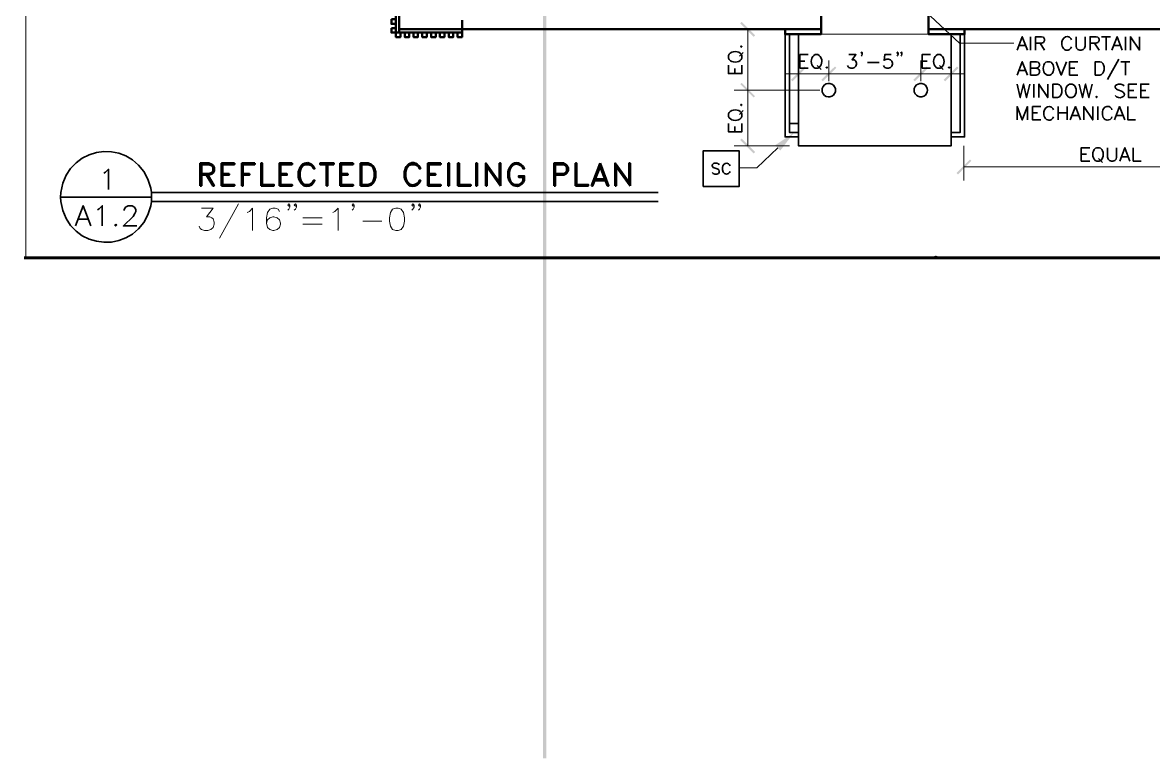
# Model space of a CAD drawing. Header units: inches. Extents: x 5 to 516, y -193 to 129.
# Drawn here: x 316.07 to 358.08, y 9.46 to 36.79 of the extents above; entities that cross this region are included whole.
import ezdxf

# ---------------------------------------------------------------- set-up
doc = ezdxf.new("R2010")
doc.units = ezdxf.units.IN
doc.header["$MEASUREMENT"] = 0
doc.layers.add('PDF9_Geometry', color=7, linetype='Continuous')
doc.layers.add('PDF9_Solid Fills', color=7, linetype='Continuous')

msp = doc.modelspace()

# ---------------------------------------------------------------- hatches: boundary and pattern name
at = {"layer": 'PDF9_Solid Fills', "transparency": 33554559}
for points in [[(335.5203268, 9.4589672), (335.5203268, 129.4589606), (335.3958824, 129.4589606), (335.3958824, 9.4589672)], [(345.7961836, 34.6094486), (346.2984036, 35.107224), (346.2450703, 35.1605573), (345.7428503, 34.6627819)], [(349.1606268, 34.6627796), (349.2139601, 34.6094463), (349.6584045, 35.1605573)], [(349.6584024, 35.1605595), (349.213958, 34.6094484), (349.7117357, 35.1072262)], [(350.3384063, 34.6094486), (350.8361819, 35.107224), (350.7828486, 35.1605573), (350.285073, 34.6627819)], [(343.2272956, 34.0050015), (343.2806311, 34.0583372), (343.2806289, 34.0583395), (342.7828512, 34.5561173), (342.7295157, 34.5027816), (342.7295178, 34.5027792)], [(342.7828512, 32.4850046), (342.7295178, 32.4316713), (342.72952, 32.431669), (343.2272978, 31.9338912), (343.2806311, 31.9827801), (343.2806289, 31.9827824)], [(350.8184048, 31.1516714), (351.3161804, 31.6538912), (351.2628471, 31.7072246), (350.7650715, 31.2050047)], [(349.9961845, 28.049449), (349.9339623, 28.049449), (349.9384067, 28.0761156), (349.9561845, 28.0983379), (349.9828511, 28.1116712), (350.0095178, 28.1116712), (350.0361845, 28.0983379), (350.0539623, 28.0761156), (350.0584067, 28.049449)]]:
    msp.add_hatch(color=256, dxfattribs=at).paths.add_polyline_path(points)

# ---------------------------------------------------------------- linework, layer by layer
at = {"layer": 'PDF9_Geometry', "lineweight": 0}
for points in [[(316.191743, 28.049449), (316.191743, 88.0494411), (316.0672985, 88.0494411)], [(349.9339648, 28.049449), (349.9384092, 28.0761156), (349.956187, 28.0983379), (349.9828537, 28.1116712), (350.0095203, 28.1116712), (350.036187, 28.0983379), (350.0539648, 28.0761156), (350.0584092, 28.049449)]]:
    msp.add_lwpolyline(points, dxfattribs=at)
at = {"layer": 'PDF9_Geometry', "lineweight": 50}
for points in [[(330.062854, 41.2094463), (330.062854, 36.5427798), (345.7295199, 36.5427798), (345.7295199, 37.6672242)], [(349.7295196, 37.2094465), (349.7295196, 36.5427798), (388.0628509, 36.5427798), (388.0628509, 37.2094465), (388.0628509, 37.165002)], [(332.3961873, 36.5427798), (332.3961873, 36.8761132)], [(345.7295199, 36.5427798), (345.7295199, 36.3561132), (344.3961866, 36.3561132), (344.3961866, 36.5427798)], [(349.7295196, 36.5427798), (349.7295196, 36.3561132), (351.0628529, 36.3561132), (351.0628529, 36.5427798)], [(322.7072924, 31.1294504), (322.9828479, 31.1294504), (323.1028479, 31.1694504), (323.1428479, 31.2094504), (323.1828479, 31.285006), (323.1828479, 31.405006), (323.1428479, 31.485006), (323.1028479, 31.525006), (322.9828479, 31.565006), (322.6672924, 31.565006), (322.6672924, 30.7294504)], [(322.7072953, 31.1694475), (322.9828508, 31.1694475), (323.1028508, 31.2094475), (323.1428508, 31.2850031), (323.1428508, 31.4050031), (323.1028508, 31.4850031), (322.9828508, 31.5250031), (322.7072953, 31.5250031), (322.7072953, 30.7294476), (322.6672953, 30.7294476)], [(323.9383984, 31.565006), (323.4583984, 31.565006), (323.4583984, 30.7294504)], [(323.9384013, 31.5650031), (323.9384013, 31.5250031), (323.4984013, 31.5250031), (323.4984013, 30.7694476)], [(324.6895239, 31.565006), (324.2139684, 31.565006), (324.2139684, 30.7294504)], [(324.6895268, 31.5650031), (324.6895268, 31.5250031), (324.2539713, 31.5250031), (324.2539713, 30.7294476), (324.2139713, 30.7294476)], [(326.0806371, 31.565006), (325.6050816, 31.565006), (325.6050816, 30.7294504)], [(326.0806219, 31.5650031), (326.0806219, 31.5250031), (325.6450664, 31.5250031), (325.6450664, 30.7694476)], [(326.796189, 30.7694495), (326.876189, 30.8494495), (326.916189, 30.9294495), (326.876189, 30.9294495), (326.836189, 30.8494495), (326.796189, 30.8094495), (326.716189, 30.7694495), (326.556189, 30.7694495), (326.4806335, 30.8094495), (326.4006335, 30.9294495), (326.3606335, 31.0494495), (326.3606335, 31.2450051), (326.4006335, 31.3650051), (326.4806335, 31.4850051), (326.556189, 31.5250051), (326.716189, 31.5250051), (326.796189, 31.4850051), (326.836189, 31.4450051), (326.876189, 31.3650051), (326.916189, 31.3650051), (326.876189, 31.4450051), (326.796189, 31.5250051)], [(327.3517359, 31.5250031), (327.3517359, 30.7294476)], [(327.3917387, 31.5250031), (327.3917387, 30.7294476), (327.3517387, 30.7294476)], [(328.3472885, 31.565006), (327.8672885, 31.565006), (327.8672885, 30.7294504)], [(328.3472914, 31.5650031), (328.3472914, 31.5250031), (327.9072914, 31.5250031), (327.9072914, 30.7694476)], [(330.2939557, 31.0494495), (330.2939557, 31.2450051), (330.3339557, 31.3650051), (330.4095113, 31.4850051), (330.4895113, 31.5250051), (330.6495113, 31.5250051), (330.7295113, 31.4850051), (330.7695113, 31.4450051), (330.8095113, 31.3650051), (330.8495113, 31.3650051), (330.8095113, 31.4450051), (330.7295113, 31.5250051)], [(331.6050646, 31.565006), (331.1250646, 31.565006), (331.1250646, 30.7294504)], [(331.6050675, 31.5650031), (331.6050675, 31.5250031), (331.1650675, 31.5250031), (331.1650675, 30.7694476)], [(333.8273033, 30.7294504), (333.8273033, 31.565006), (333.7873034, 31.565006), (333.7873034, 30.8494504), (333.2717478, 31.565006), (333.2717478, 30.7294504)], [(334.5828458, 31.4850051), (334.6228458, 31.4450051), (334.6628458, 31.3650051), (334.7028458, 31.3650051), (334.6628458, 31.4450051), (334.5828458, 31.5250051)], [(336.2495124, 31.525006), (336.1695124, 31.565006), (335.8139569, 31.565006), (335.8139569, 30.7294504)], [(335.8539598, 31.1694475), (336.1695153, 31.1694475), (336.2495153, 31.2094475), (336.2895153, 31.2850031), (336.2895153, 31.4050031), (336.2495153, 31.4850031), (336.1695153, 31.5250031), (335.8539598, 31.5250031), (335.8539598, 30.7294476), (335.8139598, 30.7294476)], [(337.5206264, 31.5650063), (337.8406263, 30.7294508), (337.8006263, 30.7294508), (337.5206264, 31.4450063), (337.2450708, 30.7294508), (337.2050708, 30.7294508)], [(337.5206264, 31.565006), (337.2050708, 30.7294504)], [(338.6361818, 30.7294504), (338.6361818, 31.565006), (338.5961818, 31.565006), (338.5961818, 30.8494504), (338.0761819, 31.565006), (338.0761819, 30.7294504)], [(322.9028429, 31.1294501), (323.1428429, 30.7294501), (323.1828429, 30.7294501), (322.9428429, 31.1294501)], [(323.4984013, 31.1694484), (323.7384013, 31.1694484), (323.7384013, 31.1294484), (323.4984013, 31.1294484)], [(324.2539713, 31.1694484), (324.4939713, 31.1694484), (324.4939713, 31.1294484), (324.2539713, 31.1294484)], [(325.6450664, 31.1694484), (325.8850664, 31.1694484), (325.8850664, 31.1294484), (325.6450664, 31.1294484)], [(326.3606335, 31.3650051), (326.3206335, 31.2450051), (326.3206335, 31.0494495)], [(327.9072914, 31.1694484), (328.1472914, 31.1694484), (328.1472914, 31.1294484), (327.9072914, 31.1294484)], [(330.2939557, 31.3650051), (330.2539557, 31.2450051), (330.2539557, 31.0494495)], [(331.1650675, 31.1694484), (331.4050675, 31.1694484), (331.4050675, 31.1294484), (331.1650675, 31.1294484)], [(333.8272882, 30.7294508), (333.3117326, 31.4450063), (333.3117326, 30.7294508), (333.2717326, 30.7294508)], [(334.1072903, 31.2450051), (334.1072903, 31.0494495), (334.1472903, 30.9294495)], [(334.6628458, 30.8494495), (334.7028458, 30.9294495), (334.7028458, 31.0894495), (334.5028458, 31.0894495), (334.5028458, 31.0494495), (334.6628458, 31.0494495), (334.6628458, 30.9294495), (334.6228458, 30.8494495), (334.5828458, 30.8094495), (334.5028458, 30.7694495), (334.3428459, 30.7694495), (334.2628459, 30.8094495), (334.2228459, 30.8494495), (334.1872903, 30.9294495), (334.1472903, 31.0494495), (334.1472903, 31.2450051)], [(336.2495124, 31.1694504), (336.1695124, 31.1294504), (335.8539569, 31.1294504)], [(338.6361847, 30.7294508), (338.1161848, 31.4450063), (338.1161848, 30.7294508), (338.0761848, 30.7294508)], [(323.4984013, 30.7694512), (323.9384013, 30.7694512), (323.9384013, 30.7294512), (323.4584013, 30.7294512)], [(325.6450664, 30.7694512), (326.0806219, 30.7694512), (326.0806219, 30.7294512), (325.6050664, 30.7294512)], [(327.9072914, 30.7694512), (328.3472914, 30.7694512), (328.3472914, 30.7294512), (327.8672914, 30.7294512)], [(330.7295113, 30.7694495), (330.8095113, 30.8494495), (330.8495113, 30.9294495), (330.8095113, 30.9294495), (330.7695113, 30.8494495), (330.7295113, 30.8094495)], [(331.1650675, 30.7694512), (331.6050675, 30.7694512), (331.6050675, 30.7294512), (331.1250675, 30.7294512)], [(337.2850759, 30.9294492), (337.7606314, 30.9294492)], [(337.3250788, 30.9694475), (337.7206343, 30.9694475)]]:
    msp.add_lwpolyline(points, dxfattribs=at)
for points in [[(329.9339659, 38.8761136), (329.9339659, 36.418336), (330.0628548, 36.418336), (330.0628548, 38.8761136)], [(329.7695236, 36.9116696), (329.7695236, 36.7427807), (329.9339681, 36.7427807), (329.9339681, 36.9116696)], [(329.7695236, 36.5827804), (329.7695236, 36.418336), (329.9339681, 36.418336), (329.9339681, 36.5827804)], [(329.9339659, 36.418336), (329.9339659, 36.2494471), (330.1028548, 36.2494471), (330.1028548, 36.418336)], [(330.062854, 36.5427798), (330.062854, 36.4183354), (332.3961873, 36.4183354), (332.3961873, 36.5427798)], [(330.2628504, 36.418336), (330.2628504, 36.2494471), (330.4317393, 36.2494471), (330.4317393, 36.418336)], [(330.591735, 36.418336), (330.591735, 36.2494471), (330.7561794, 36.2494471), (330.7561794, 36.418336)], [(330.9161888, 36.418336), (330.9161888, 36.2494471), (331.0850777, 36.2494471), (331.0850777, 36.418336)], [(331.2450733, 36.418336), (331.2450733, 36.2494471), (331.4139622, 36.2494471), (331.4139622, 36.418336)], [(331.5739578, 36.418336), (331.5739578, 36.2494471), (331.7384023, 36.2494471), (331.7384023, 36.418336)], [(331.8984117, 36.418336), (331.8984117, 36.2494471), (332.0673006, 36.2494471), (332.0673006, 36.418336)], [(332.2272962, 36.418336), (332.2272962, 36.2494471), (332.3961851, 36.2494471), (332.3961851, 36.418336)], [(324.9295174, 30.7294483), (324.9295174, 31.5650038), (324.9695174, 31.5650038), (324.9695174, 30.7694483), (325.4050729, 30.7694483), (325.4050729, 30.7294483)], [(327.6317409, 31.525006), (327.1161854, 31.525006), (327.1161854, 31.565006), (327.6317409, 31.565006)], [(328.6228585, 30.7294504), (328.9028585, 30.7294504), (329.0228584, 30.7694504), (329.098414, 30.8494504), (329.138414, 30.9294504), (329.178414, 31.0494504), (329.178414, 31.245006), (329.138414, 31.365006), (329.098414, 31.445006), (329.0228584, 31.525006), (328.9028585, 31.565006), (328.6228585, 31.565006)], [(328.6628433, 30.7694476), (328.9028433, 30.7694476), (329.0228433, 30.8094476), (329.0628433, 30.8494475), (329.0983988, 30.9294475), (329.1383988, 31.0494475), (329.1383988, 31.2450031), (329.0983988, 31.3650031), (329.0628433, 31.4450031), (329.0228433, 31.4850031), (328.9028433, 31.5250031), (328.6628433, 31.5250031)], [(331.9206346, 30.7294504), (331.9206346, 31.565006), (331.8806346, 31.565006), (331.8806346, 30.7294504)], [(332.2406245, 30.7294483), (332.2406245, 31.5650038), (332.2806245, 31.5650038), (332.2806245, 30.7694483), (332.71618, 30.7694483), (332.71618, 30.7294483)], [(332.9517442, 30.7294504), (332.9517442, 31.565006), (332.9161887, 31.565006), (332.9161887, 30.7294504)], [(336.6095117, 30.7294483), (336.6095117, 31.5650038), (336.6495117, 31.5650038), (336.6495117, 30.7694483), (337.0850672, 30.7694483), (337.0850672, 30.7294483)]]:
    msp.add_lwpolyline(points, close=True, dxfattribs=at)
at = {"layer": 'PDF9_Geometry', "lineweight": 15}
for points in [[(349.440629, 37.369449), (350.8806289, 36.0316714), (352.8895177, 36.0316714)], [(344.0628533, 36.5427798), (342.5072978, 36.5427798)], [(343.0050734, 36.5427798), (343.0050734, 34.2805577), (343.0050734, 32.2094468)], [(349.7295196, 36.3561163), (345.7295199, 36.3561163)], [(344.8939622, 34.7827792), (344.8939622, 35.3827792)], [(350.5606285, 34.6138927), (350.5606285, 35.3827815)], [(344.3961866, 34.8850018), (346.0184087, 34.8850018)], [(346.5206237, 34.8850018), (346.0184015, 34.8850018), (349.436179, 34.8850018)], [(349.4361802, 34.8850018), (348.9384024, 34.8850018)], [(351.0628529, 34.8850018), (349.4361864, 34.8850018)], [(344.5606289, 32.2094468), (342.5072957, 32.2094468)], [(344.1250639, 32.1338943), (343.3472862, 31.400561), (342.6850639, 31.400561)], [(351.0406271, 32.2094468), (351.0406271, 30.9294467)], [(351.0406271, 31.431669), (362.9295153, 31.431669), (374.8184035, 31.431669), (386.7072918, 31.431669)], [(322.7072953, 29.8983394), (323.1428508, 29.8983394), (322.9028508, 29.5783394), (323.0228508, 29.5783394), (323.1028508, 29.5383394), (323.1428508, 29.4983394), (323.1828508, 29.3783394), (323.1828508, 29.3027839), (323.1428508, 29.1827839), (323.0628508, 29.1027839), (322.9428508, 29.0627839), (322.8228508, 29.0627839), (322.7072953, 29.1027839), (322.6672953, 29.1427839), (322.6272953, 29.2227839)], [(324.0939597, 30.0538931), (323.3784042, 28.7827821)], [(324.4139647, 29.7383369), (324.4939647, 29.7783369), (324.6139647, 29.8983369), (324.6139647, 29.0627813)], [(325.6050816, 29.7783398), (325.5650816, 29.8583397), (325.4450816, 29.8983397), (325.3650816, 29.8983397), (325.249526, 29.8583397), (325.169526, 29.7383398), (325.129526, 29.5383398), (325.129526, 29.3383398), (325.169526, 29.1827842), (325.249526, 29.1027842), (325.3650816, 29.0627842), (325.4050816, 29.0627842), (325.5250816, 29.1027842), (325.6050816, 29.1827842), (325.6450816, 29.3027842), (325.6450816, 29.3383398), (325.6050816, 29.4583398), (325.5250816, 29.5383398), (325.4050816, 29.5783398), (325.3650816, 29.5783398), (325.249526, 29.5383398), (325.169526, 29.4583398), (325.129526, 29.3383398)], [(326.0006255, 30.0138948), (325.9606255, 29.9738948), (325.9206255, 30.0138948), (325.9606255, 30.0538948), (326.0006255, 30.0138948), (326.0006255, 29.9383392), (325.9606255, 29.8583392), (325.9206255, 29.8183392)], [(326.2406248, 30.0138948), (326.2006248, 29.9738948), (326.1606248, 30.0138948), (326.2006248, 30.0538948), (326.2406248, 30.0138948), (326.2406248, 29.9383392), (326.2006248, 29.8583392), (326.1606248, 29.8183392)], [(327.5917351, 29.7383369), (327.6717351, 29.7783369), (327.7917351, 29.8983369), (327.7917351, 29.0627813)], [(328.3872899, 30.0138948), (328.3472899, 29.9738948), (328.3072899, 30.0138948), (328.3472899, 30.0538948), (328.3872899, 30.0138948), (328.3872899, 29.9383392), (328.3472899, 29.8583392), (328.3072899, 29.8183392)], [(330.609512, 30.0138948), (330.569512, 29.9738948), (330.529512, 30.0138948), (330.569512, 30.0538948), (330.609512, 30.0138948), (330.609512, 29.9383392), (330.569512, 29.8583392), (330.529512, 29.8183392)], [(330.8495113, 30.0138948), (330.8095113, 29.9738948), (330.7695113, 30.0138948), (330.8095113, 30.0538948), (330.8495113, 30.0138948), (330.8495113, 29.9383392), (330.8095113, 29.8583392), (330.7695113, 29.8183392)], [(326.4806241, 29.538336), (327.1917351, 29.538336)], [(328.7028462, 29.4183363), (329.4184017, 29.4183363)], [(326.4806241, 29.302781), (327.1917351, 29.302781)]]:
    msp.add_lwpolyline(points, dxfattribs=at)
at = {"layer": 'PDF9_Geometry', "lineweight": 35}
for points in [[(351.0628529, 36.5427798), (351.0628529, 32.5427801), (350.5606307, 32.5427801), (350.5606307, 32.2094468), (344.8939644, 32.2094468), (344.8939644, 32.5427801), (344.3961866, 32.5427801), (344.3961866, 36.5427798)], [(344.8939622, 32.7072269), (344.5606289, 32.7072269), (344.5606289, 36.3561154)], [(344.8939622, 32.5427801), (344.8939622, 36.3561132)], [(350.8939618, 36.3561163), (350.8939618, 32.7072277), (350.5606285, 32.7072277)], [(350.5606285, 32.5427801), (350.5606285, 36.3561132)], [(353.0139614, 35.7694509), (353.2050725, 36.2672286), (353.3961836, 35.7694509)], [(353.5161857, 36.2672265), (353.5161857, 35.7694487)], [(353.7028448, 35.7694509), (353.7028448, 36.2672286), (353.9206226, 36.2672286), (353.9917337, 36.2450064), (354.0139559, 36.2183398), (354.0361781, 36.1738953), (354.0361781, 36.1250064), (354.0139559, 36.0761175), (353.9917337, 36.0538953), (353.9206226, 36.0316731), (353.7028448, 36.0316731)], [(354.7028447, 36.1472268), (354.6806225, 36.0761157), (354.6806225, 35.9605602)], [(355.0361781, 36.1472268), (355.0139558, 36.1961157), (354.9650669, 36.2450046)], [(355.2050691, 36.2672265), (355.2050691, 35.9116709), (355.2272913, 35.8405598), (355.2761802, 35.7916709), (355.3472913, 35.7694487), (355.3961802, 35.7694487), (355.4672913, 35.7916709), (355.5161802, 35.8405598), (355.5384024, 35.9116709), (355.5384024, 36.2672265)], [(355.7295193, 35.7694509), (355.7295193, 36.2672286), (355.9428526, 36.2672286), (356.0139637, 36.2450064), (356.036186, 36.2183398), (356.0628526, 36.1738953), (356.0628526, 36.1250064), (356.036186, 36.0761175), (356.0139637, 36.0538953), (355.9428526, 36.0316731), (355.7295193, 36.0316731)], [(356.1561867, 36.2672265), (356.48952, 36.2672265)], [(356.3250687, 36.2672265), (356.3250687, 35.7694487)], [(356.5384024, 35.7694509), (356.7295135, 36.2672286), (356.9206246, 35.7694509)], [(357.0406267, 36.2672265), (357.0406267, 35.7694487)], [(357.2272948, 35.7694509), (357.2272948, 36.2672286), (357.5606281, 35.7694509), (357.5606281, 36.2672286)], [(353.0850696, 35.9338932), (353.3250696, 35.9338932)], [(353.8717358, 36.0316715), (354.0361803, 35.7694493)], [(354.9650669, 35.7916713), (355.0139558, 35.8405602), (355.0361781, 35.8850046)], [(355.8939616, 36.0316715), (356.0628504, 35.7694493)], [(356.6095196, 35.9338932), (356.8495196, 35.9338932)], [(342.316191, 35.6138939), (342.2895244, 35.565005), (342.2895244, 35.4716717), (342.316191, 35.4227828), (342.3650799, 35.3738939)], [(342.6984147, 35.5427799), (342.8406369, 35.6850021)], [(342.7917466, 35.4716717), (342.7917466, 35.565005), (342.7695244, 35.6138939)], [(345.25396, 35.0983355), (344.9472933, 35.0983355), (344.9472933, 35.6005577), (345.25396, 35.6005577)], [(344.9472933, 35.3605606), (345.13396, 35.3605606)], [(345.6583993, 35.5738932), (345.6139549, 35.6005598), (345.5161771, 35.6005598), (345.4672882, 35.5738932), (345.4228438, 35.5250043)], [(346.7650739, 35.6005598), (347.0272961, 35.6005598), (346.8850739, 35.4094487), (346.956185, 35.4094487), (347.0006294, 35.3827821), (347.0272961, 35.3605599), (347.0495183, 35.2894488), (347.0495183, 35.2405599), (347.0272961, 35.1694488), (346.9784072, 35.1205599), (346.9072961, 35.0983377), (346.836185, 35.0983377), (346.7650739, 35.1205599), (346.7384072, 35.1472265), (346.716185, 35.191671)], [(347.2628495, 35.6716681), (347.2406273, 35.6450014), (347.218405, 35.6716681), (347.2406273, 35.6938903), (347.2628495, 35.6716681), (347.2628495, 35.6227792), (347.2406273, 35.5738903), (347.218405, 35.5516681)], [(347.4539664, 35.3116692), (347.8850775, 35.3116692)], [(348.3339576, 35.6005598), (348.0984021, 35.6005598), (348.0717354, 35.3827821), (348.0984021, 35.4094487), (348.1695132, 35.431671), (348.2406243, 35.431671), (348.3117354, 35.4094487), (348.3606243, 35.3605599), (348.3828465, 35.2894488), (348.3828465, 35.2405599), (348.3606243, 35.1694488), (348.3117354, 35.1205599), (348.2406243, 35.0983377), (348.1695132, 35.0983377), (348.0984021, 35.1205599), (348.0717354, 35.1472265), (348.0495132, 35.191671)], [(348.5961827, 35.6716681), (348.5739605, 35.6450014), (348.5517383, 35.6716681), (348.5739605, 35.6938903), (348.5961827, 35.6716681), (348.5961827, 35.6227792), (348.5739605, 35.5738903), (348.5517383, 35.5516681)], [(348.7384082, 35.6716681), (348.716186, 35.6450014), (348.6939638, 35.6716681), (348.716186, 35.6938903), (348.7384082, 35.6716681), (348.7384082, 35.6227792), (348.716186, 35.5738903), (348.6939638, 35.5516681)], [(349.7961827, 35.0983355), (349.4850716, 35.0983355), (349.4850716, 35.6005577), (349.7961827, 35.6005577)], [(349.4850716, 35.3605606), (349.6761827, 35.3605606)], [(350.2006264, 35.5738932), (350.1517375, 35.6005598), (350.0584042, 35.6005598), (350.0095153, 35.5738932), (349.9650708, 35.5250043)], [(353.0139614, 34.8405592), (353.2050725, 35.3383369), (353.3961836, 34.8405592)], [(353.5161857, 34.8405592), (353.5161857, 35.3383369), (353.7295191, 35.3383369), (353.8006302, 35.3161147), (353.8228524, 35.2938925), (353.849519, 35.2450036), (353.849519, 35.1961147), (353.8228524, 35.1472258), (353.8006302, 35.1250036), (353.7295191, 35.1027814), (353.5161857, 35.1027814)], [(354.2761832, 35.3161125), (354.2272943, 35.3383347), (354.1339609, 35.3383347), (354.0850721, 35.3161125), (354.0361832, 35.2672236)], [(354.4672943, 35.3383347), (354.6584054, 34.840557), (354.8495165, 35.3383347)], [(355.2761809, 34.8405592), (354.9650698, 34.8405592), (354.9650698, 35.3383369), (355.2761809, 35.3383369)], [(356.8006275, 35.4361176), (356.3695164, 34.6716732)], [(356.8717357, 35.3383347), (357.205069, 35.3383347)], [(357.0406267, 35.3383347), (357.0406267, 34.840557)], [(342.7917307, 35.2094502), (342.7917307, 34.8983391), (342.2895085, 34.8983391), (342.2895085, 35.2094502)], [(342.5295236, 34.8983391), (342.5295236, 35.0894502)], [(345.5161771, 35.0983377), (345.6139549, 35.0983377), (345.6583993, 35.1205599)], [(345.5873034, 35.1916695), (345.7295256, 35.0494473)], [(350.0584042, 35.0983377), (350.1517375, 35.0983377), (350.2006264, 35.1205599)], [(350.1295124, 35.1916695), (350.2717346, 35.0494473)], [(353.0850696, 35.0050014), (353.3250696, 35.0050014)], [(353.7295194, 35.1027843), (353.8006305, 35.0761176), (353.8228527, 35.0538954), (353.8495194, 35.0050065), (353.8495194, 34.9338954), (353.8228527, 34.8850065), (353.8006305, 34.8627843), (353.7295194, 34.8405621), (353.5161861, 34.8405621)], [(354.9650698, 35.1027843), (355.1561809, 35.1027843)], [(353.0139614, 34.5072258), (353.1339614, 34.0050037), (353.2539614, 34.5072258), (353.3695169, 34.0050037), (353.4895169, 34.5072258)], [(353.6317366, 34.5072258), (353.6317366, 34.0050037)], [(353.8228535, 34.0050015), (353.8228535, 34.5072237), (354.1561868, 34.0050015), (354.1561868, 34.5072237)], [(354.1339609, 34.840557), (354.2272943, 34.840557), (354.2761832, 34.8627792)], [(355.1117365, 34.4805592), (355.0628476, 34.5072258), (354.9650698, 34.5072258), (354.9206254, 34.4805592), (354.8717365, 34.4361147)], [(355.3250687, 34.5072258), (355.4450687, 34.0050037), (355.5606243, 34.5072258), (355.6806243, 34.0050037), (355.8006243, 34.5072258)], [(356.9917353, 34.4361176), (356.9428464, 34.4805621), (356.8717353, 34.5072287), (356.778402, 34.5072287), (356.7028464, 34.4805621), (356.658402, 34.4361176), (356.658402, 34.3872287), (356.6806242, 34.3383399), (356.7028464, 34.3161176), (356.7517353, 34.289451), (356.8939575, 34.2450065)], [(357.4672977, 34.0050015), (357.1561866, 34.0050015), (357.1561866, 34.5072237), (357.4672977, 34.5072237)], [(357.9206307, 34.0050015), (357.6095196, 34.0050015), (357.6095196, 34.5072237), (357.9206307, 34.5072237)], [(345.7784138, 34.347226), (345.7695249, 34.2805594), (345.7784138, 34.2183372)], [(346.2361916, 34.1561149), (346.2628582, 34.2183372), (346.2717471, 34.2805594), (346.2628582, 34.347226), (346.2361916, 34.4050038)], [(349.1961791, 34.347226), (349.1872902, 34.2805594), (349.1961791, 34.2183372)], [(349.6539568, 34.1561149), (349.6761791, 34.2183372), (349.685068, 34.2805594), (349.6761791, 34.347226), (349.6539568, 34.4050038)], [(354.9650698, 34.0050037), (355.0628476, 34.0050037), (355.1117365, 34.0316703)], [(356.778402, 34.0050065), (356.7028464, 34.0316732), (356.658402, 34.0761177)], [(357.1561866, 34.2672266), (357.3472977, 34.2672266)], [(357.6095196, 34.2672266), (357.8006307, 34.2672266)], [(353.0139614, 33.1738926), (353.0139614, 33.6716703), (353.2050725, 33.1738926), (353.3961836, 33.6716703), (353.3961836, 33.1738926)], [(353.8939606, 33.1738926), (353.5872939, 33.1738926), (353.5872939, 33.6716703), (353.8939606, 33.6716703)], [(354.3695114, 33.5516685), (354.3472892, 33.6005574), (354.2984003, 33.6494463)], [(354.5384025, 33.6716682), (354.5384025, 33.1738904)], [(354.8717358, 33.6716682), (354.8717358, 33.1738904)], [(354.9917354, 33.1738926), (355.1828465, 33.6716703), (355.3695132, 33.1738926)], [(355.48952, 33.1738926), (355.48952, 33.6716703), (355.8228534, 33.1738926), (355.8228534, 33.6716703)], [(356.0139612, 33.6716682), (356.0139612, 33.1738904)], [(356.6317364, 33.1738926), (356.8228475, 33.6716703), (357.0139586, 33.1738926)], [(357.1339608, 33.6716682), (357.1339608, 33.1738904), (357.4184052, 33.1738904)], [(342.316191, 33.445003), (342.2895244, 33.4005585), (342.2895244, 33.3027807), (342.316191, 33.2583363), (342.3650799, 33.2094474)], [(342.6984147, 33.3738935), (342.8406369, 33.5205601)], [(342.7917466, 33.3027807), (342.7917466, 33.4005585), (342.7695244, 33.445003)], [(353.5872939, 33.4361177), (353.778405, 33.4361177)], [(354.0361781, 33.5516685), (354.0139559, 33.4805574), (354.0139559, 33.3650019)], [(354.2984003, 33.196113), (354.3472892, 33.2450019), (354.3695114, 33.2894463)], [(354.5384025, 33.4361177), (354.8717358, 33.4361177)], [(355.0628527, 33.3383349), (355.2984082, 33.3383349)], [(356.4672913, 33.196113), (356.5161801, 33.2450019), (356.5384024, 33.2894463)], [(356.7028446, 33.3383349), (356.9428446, 33.3383349)], [(342.7917307, 33.0405591), (342.7917307, 32.7338924), (342.2895085, 32.7338924), (342.2895085, 33.0405591)], [(342.5295236, 32.7338924), (342.5295236, 32.9250035)], [(344.5606289, 33.0405602), (344.8939622, 33.0405602)], [(355.7117368, 31.6450027), (355.4006257, 31.6450027), (355.4006257, 32.1427805), (355.7117368, 32.1427805)], [(356.1161805, 32.1205606), (356.0672916, 32.1427828), (355.9739583, 32.1427828), (355.9250694, 32.1205606), (355.8761805, 32.0716717)], [(356.3784089, 32.1427828), (356.3784089, 31.7872273), (356.4006311, 31.7161162), (356.44952, 31.6672273), (356.5206311, 31.6450051), (356.56952, 31.6450051), (356.6406311, 31.6672273), (356.68952, 31.7161162), (356.7117422, 31.7872273), (356.7117422, 32.1427828)], [(356.8317418, 31.6450027), (357.0228529, 32.1427805), (357.2095196, 31.6450027)], [(357.3295174, 32.1427828), (357.3295174, 31.6450051), (357.6184063, 31.6450051)], [(341.9517423, 31.507226), (341.9161867, 31.5427816), (341.858409, 31.5650038)], [(342.351735, 31.4672276), (342.3339573, 31.5072276), (342.2984017, 31.5427832)], [(355.4006257, 31.9072278), (355.5917368, 31.9072278)], [(355.9739583, 31.6450051), (356.0672916, 31.6450051), (356.1161805, 31.6672273)], [(356.0450756, 31.7383368), (356.1872978, 31.5961145)], [(356.90285, 31.8094495), (357.1384056, 31.8094495)], [(319.0806317, 31.2005583), (319.1517428, 31.2361138), (319.2584095, 31.3427805), (319.2584095, 30.5961139)], [(341.7250756, 31.4094482), (341.7650756, 31.3916705), (341.8761867, 31.3561149), (341.9161867, 31.3338927), (341.9339645, 31.3161149), (341.9517423, 31.2761149), (341.9517423, 31.2227816), (341.9161867, 31.1827816), (341.858409, 31.1650038), (341.7828534, 31.1650038), (341.7250756, 31.1827816), (341.6850756, 31.2227816)], [(342.0850684, 31.4672276), (342.0672906, 31.4094499), (342.0672906, 31.3161165)], [(342.2984017, 31.1827832), (342.3339573, 31.2227832), (342.351735, 31.2583388)], [(320.8539606, 30.3116694), (317.4806274, 30.3116694)], [(317.4895207, 30.4805583), (317.4806319, 30.3116694), (317.4895207, 30.147225)], [(320.8272983, 29.9827806), (320.8495205, 30.147225), (320.8584094, 30.3116694), (320.8495205, 30.4805583), (320.8272983, 30.6450028)], [(320.8495118, 30.4805605), (339.6761777, 30.4805605)], [(318.0273006, 29.236117), (318.311745, 29.9872281), (318.5961895, 29.236117)], [(318.8450812, 29.8405594), (318.9161923, 29.876115), (319.0273034, 29.9872261), (319.0273034, 29.236115)], [(319.8450812, 29.8050053), (319.8450812, 29.8405609), (319.8806367, 29.9161164), (319.9161923, 29.951672), (319.9873034, 29.9872275), (320.13397, 29.9872275), (320.2050812, 29.951672), (320.2406367, 29.9161164), (320.2761923, 29.8405609), (320.2761923, 29.7694498), (320.2406367, 29.6983387), (320.1695256, 29.591672), (319.8095256, 29.2361165), (320.3117478, 29.2361165)], [(320.8495118, 30.1472272), (339.6761777, 30.1472272)], [(318.1339629, 29.4850048), (318.4895185, 29.4850048)]]:
    msp.add_lwpolyline(points, dxfattribs=at)
for points in [[(342.7428483, 35.8983391), (342.769515, 35.8761168), (342.7917372, 35.8983391), (342.769515, 35.9250057)], [(355.9206271, 34.8405592), (355.9206271, 35.3383369), (356.0850716, 35.3383369), (356.1561827, 35.3161147), (356.2050716, 35.2672258), (356.2272938, 35.2183369), (356.2539605, 35.1472258), (356.2539605, 35.0316703), (356.2272938, 34.9561147), (356.2050716, 34.9116703), (356.1561827, 34.8627814), (356.0850716, 34.8405592)], [(345.9472933, 35.1472269), (345.9206266, 35.1205602), (345.9472933, 35.098338), (345.9695155, 35.1205602)], [(350.4850715, 35.1472269), (350.4628493, 35.1205602), (350.4850715, 35.098338), (350.5117382, 35.1205602)], [(354.3472946, 34.0050015), (354.3472946, 34.5072237), (354.5161835, 34.5072237), (354.5872946, 34.480557), (354.6317391, 34.4361126), (354.6584057, 34.3872237), (354.6806279, 34.3161126), (354.6806279, 34.1961126), (354.6584057, 34.1250015), (354.6317391, 34.0761126), (354.5872946, 34.0316682), (354.5161835, 34.0050015)], [(355.9650698, 34.0538929), (355.9428476, 34.0316707), (355.9650698, 34.005004), (355.9917364, 34.0316707)], [(342.7428483, 33.7338924), (342.769515, 33.7072257), (342.7917372, 33.7338924), (342.769515, 33.7561146)], [(341.3517351, 30.6983384), (341.3517351, 32.0316717), (342.6850683, 32.0316717), (342.6850683, 30.6983384)], [(319.5250761, 29.3072252), (319.4895206, 29.2716697), (319.5250761, 29.2361141), (319.5606317, 29.2716697)]]:
    msp.add_lwpolyline(points, close=True, dxfattribs=at)
at = {"layer": 'PDF9_Geometry', "lineweight": 15}
for points in [[(346.0184015, 35.3827815), (346.0184015, 34.6138927)], [(349.4361802, 35.3827815), (349.4361802, 34.6138927)], [(342.5072904, 34.2805594), (345.6850682, 34.2805594)], [(329.9339659, 29.8983394), (329.8139659, 29.8583394), (329.7339659, 29.7383394), (329.6984103, 29.5383394), (329.6984103, 29.4183394), (329.7339659, 29.2227839), (329.8139659, 29.1027839), (329.9339659, 29.0627839), (330.0139659, 29.0627839), (330.1339659, 29.1027839), (330.2139659, 29.2227839), (330.2539659, 29.4183394), (330.2539659, 29.5383394), (330.2139659, 29.7383394), (330.1339659, 29.8583394), (330.0139659, 29.8983394)]]:
    msp.add_lwpolyline(points, close=True, dxfattribs=at)
at = {"layer": 'PDF9_Geometry', "lineweight": 35}
msp.add_lwpolyline([(356.5384024, 33.5516685), (356.5161801, 33.6005574), (356.4672913, 33.6494463, 0.5082930305), (356.205069, 33.5516685), (356.1828468, 33.4805574), (356.1828468, 33.3650019)], format="xyb", dxfattribs=at)
at = {"layer": 'PDF9_Geometry', "lineweight": 60}
msp.add_lwpolyline([(316.1295142, 28.049449), (485.4628383, 28.049449)], dxfattribs=at)
at = {"layer": 'PDF9_Geometry', "lineweight": 35}
for points in [[(354.9650669, 36.2450046), (354.8600299, 36.3158935), (354.7449188, 36.2535972), (354.7028447, 36.1472268)], [(342.7695244, 35.6138939), (342.6755984, 35.7424865), (342.4096725, 35.7461161), (342.316191, 35.6138939)], [(354.6806225, 35.9605602), (354.6981781, 35.8264861), (354.8287707, 35.7017454), (354.9650669, 35.7916713)], [(342.3650799, 35.3738939), (342.4883392, 35.2881161), (342.7493762, 35.3144124), (342.7917466, 35.4716717)], [(345.4228438, 35.5250043), (345.3254364, 35.4070043), (345.3643253, 35.1414488), (345.5161771, 35.0983377)], [(345.6583993, 35.1205599), (345.7918067, 35.2294488), (345.7978067, 35.4634487), (345.6583993, 35.5738932)], [(349.9650708, 35.5250043), (349.8676634, 35.4070043), (349.9065523, 35.1414488), (350.0584042, 35.0983377)], [(350.2006264, 35.1205599), (350.3340338, 35.2294488), (350.3400338, 35.4634487), (350.2006264, 35.5738932)], [(354.2761832, 34.8627792), (354.4075906, 34.9557422), (354.4048498, 35.222557), (354.2761832, 35.3161125)], [(354.0361832, 35.2672236), (353.9566276, 35.1392236), (353.966998, 34.8933718), (354.1339609, 34.840557)], [(346.2361916, 34.4050038), (346.1293027, 34.5900408), (345.8461175, 34.5675223), (345.7784138, 34.347226)], [(349.6539568, 34.4050038), (349.5509198, 34.5938186), (349.2462532, 34.5604112), (349.1961791, 34.347226)], [(355.1117365, 34.0316703), (355.2428476, 34.1302629), (355.2428476, 34.3819666), (355.1117365, 34.4805592)], [(345.7784138, 34.2183372), (345.8395249, 33.9947816), (346.1290064, 33.9693001), (346.2361916, 34.1561149)], [(349.1961791, 34.2183372), (349.2403272, 34.0013001), (349.5507717, 33.9659668), (349.6539568, 34.1561149)], [(354.8717365, 34.4361147), (354.782181, 34.2976703), (354.8030698, 34.0776703), (354.9650698, 34.0050037)], [(356.8939575, 34.2450065), (357.0979575, 34.1429325), (356.9775131, 33.9718214), (356.778402, 34.0050065)], [(354.2984003, 33.6494463), (354.1933633, 33.7203352), (354.0782522, 33.6580389), (354.0361781, 33.5516685)], [(342.7695244, 33.445003), (342.6703392, 33.5795955), (342.4166355, 33.5851511), (342.316191, 33.445003)], [(342.3650799, 33.2094474), (342.4967096, 33.1175215), (342.7260429, 33.1437437), (342.7917466, 33.3027807)], [(354.0139559, 33.3650019), (354.0315114, 33.2309278), (354.162104, 33.1061871), (354.2984003, 33.196113)], [(356.1828468, 33.3650019), (356.2035135, 33.218113), (356.3241801, 33.1135945), (356.4672913, 33.196113)], [(320.8272983, 30.6450028), (320.3855946, 32.5410767), (317.7378911, 32.4100396), (317.4895207, 30.4805583)], [(355.8761805, 32.0716717), (355.7918102, 31.9484124), (355.8155879, 31.687968), (355.9739583, 31.6450051)], [(356.1161805, 31.6672273), (356.2448472, 31.7608569), (356.2475879, 32.0275235), (356.1161805, 32.1205606)], [(341.858409, 31.5650038), (341.7582608, 31.579226), (341.6072238, 31.5239668), (341.7250756, 31.4094482)], [(342.2984017, 31.5427832), (342.2160313, 31.608561), (342.1192165, 31.5511536), (342.0850684, 31.4672276)], [(342.0672906, 31.3161165), (342.089661, 31.2032277), (342.1792906, 31.1150054), (342.2984017, 31.1827832)], [(317.4895207, 30.147225), (317.735743, 28.2175214), (320.3881131, 28.0867065), (320.8272983, 29.9827806)]]:
    msp.add_open_spline(points, degree=3, dxfattribs=at)
at = {"layer": 'PDF9_Geometry', "lineweight": 50}
for points in [[(326.796189, 31.5250051), (326.6261149, 31.6455976), (326.4235964, 31.5447088), (326.3606335, 31.3650051)], [(330.7295113, 31.5250051), (330.5574372, 31.6435976), (330.3580298, 31.5497458), (330.2939557, 31.3650051)], [(334.5828458, 31.5250051), (334.3394384, 31.6768569), (334.153957, 31.4801162), (334.1072903, 31.2450051)], [(334.5828458, 31.4850051), (334.3433644, 31.6227088), (334.1891422, 31.478931), (334.1472903, 31.2450051)], [(336.2495124, 31.525006), (336.3649939, 31.4322652), (336.3697346, 31.2638949), (336.2495124, 31.1694504)], [(326.3206335, 31.0494495), (326.3643372, 30.8181162), (326.5582631, 30.6166347), (326.796189, 30.7694495)], [(330.2539557, 31.0494495), (330.3006224, 30.8143384), (330.4861039, 30.6175977), (330.7295113, 30.7694495)], [(330.2939557, 31.0494495), (330.343215, 30.8118199), (330.496178, 30.6715236), (330.7295113, 30.8094495)], [(334.1472903, 30.9294495), (334.2326236, 30.6893755), (334.5097347, 30.6392273), (334.6628458, 30.8494495)]]:
    msp.add_open_spline(points, degree=3, dxfattribs=at)
at = {"layer": 'PDF9_Solid Fills', "lineweight": 35, "transparency": 33554559}
for points in [[(343.2806268, 36.3161134), (342.7295157, 36.7650022), (342.782849, 36.8183356)], [(343.2272956, 36.2672265), (343.2806289, 36.3161154), (342.7295178, 36.7650042)], [(344.6184088, 34.6627796), (344.6717421, 34.6094463), (345.1161866, 35.1605573)], [(344.67174, 34.6094484), (345.1161844, 35.1605595), (345.1695177, 35.1072262)], [(344.0272992, 32.2361169), (344.7295214, 32.7072279), (344.2184103, 32.0361169)]]:
    msp.add_solid(points, dxfattribs=at)

doc.saveas('drawing.dxf')
